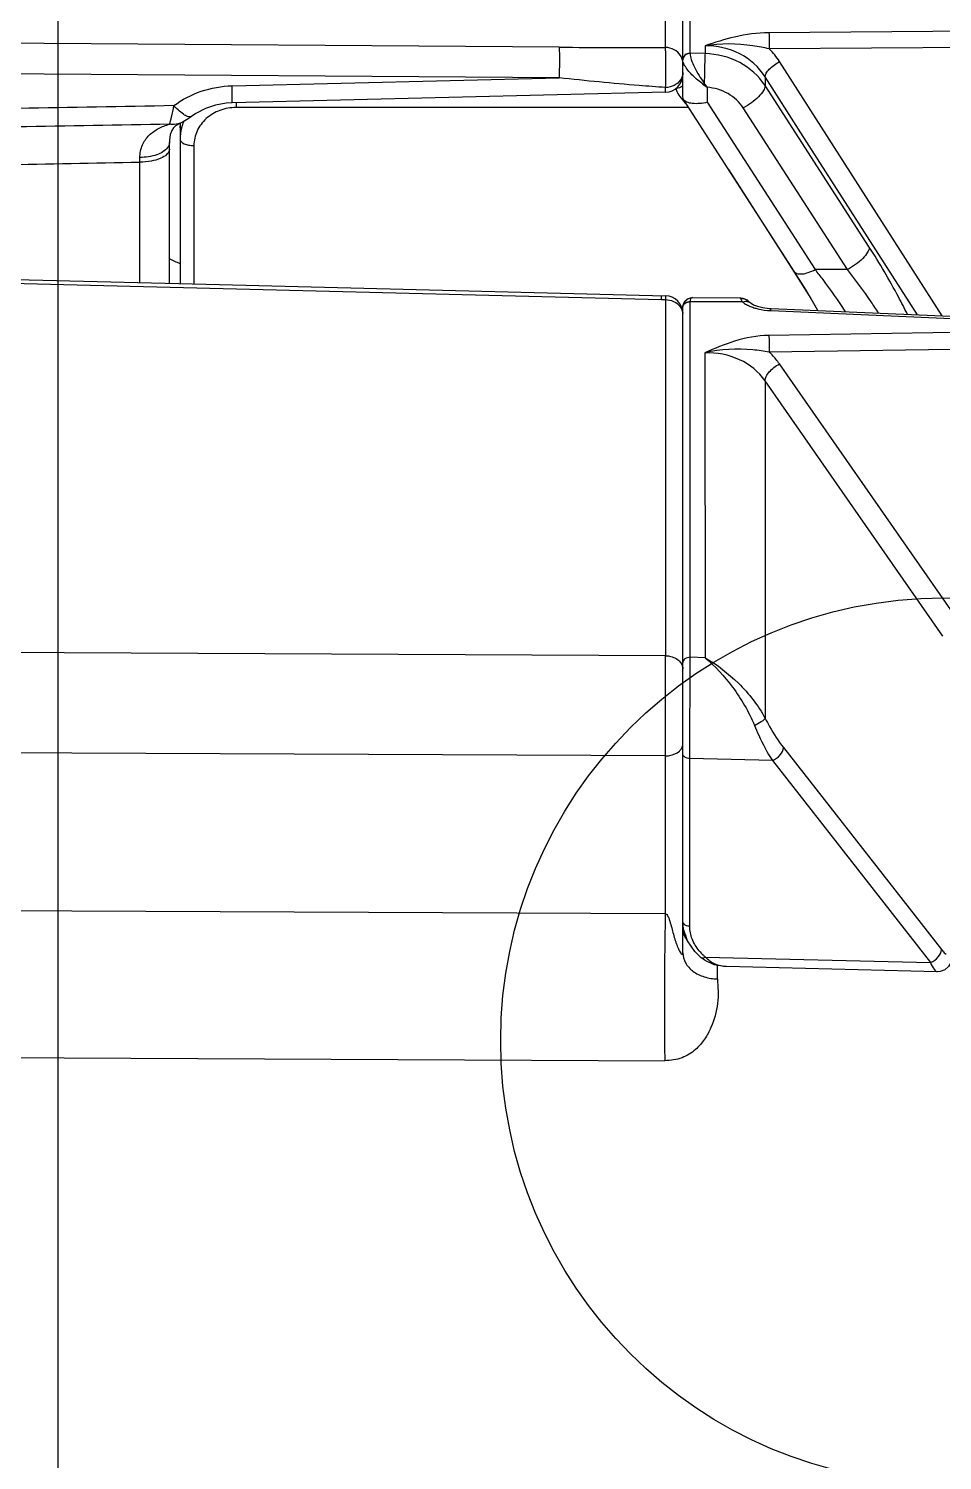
# Model space of a CAD drawing. Header units: millimetres. Extents: x -95754 to 177808, y 34455 to 150605.
# Drawn here: x 174726.17 to 174751.97, y 139668.11 to 139708.53 of the extents above; entities that cross this region are included whole.
import ezdxf

# ---------------------------------------------------------------- set-up
doc = ezdxf.new("R2010")
doc.units = ezdxf.units.MM
doc.header["$LTSCALE"] = 300
doc.layers.add('A-ETC-기계', color=253, linetype='Continuous')

# ---------------------------------------------------------------- blocks, each defined once
blk = doc.blocks.new('A$Cefb55bcc')
at = {"color": 8, "linetype": 'ByBlock', "ltscale": 3}
for p, q in [((567.618, -175.702), (567.618, -924.993)), ((585.463, -447.33), (585.463, -435.228)), ((585.26, -448.563), (585.26, -445.185)), ((584.769, -447.166), (584.769, -446.11)), ((581.769, -447.158), (548.175, -446.922)), ((593.818, -446.707), (587.689, -446.749)), ((585.886, -447.34), (585.463, -447.33)), ((585.463, -447.33), (585.463, -447.339)), ((585.886, -447.12), (585.886, -447.34)), ((593.83, -447.163), (587.701, -447.204)), ((581.77, -448.024), (548.175, -447.787)), ((585.26, -447.929), (585.26, -447.515)), ((592.582, -454.745), (587.989, -447.565)), ((572.535, -448.248), (581.77, -448.024)), ((588.594, -449.573), (587.582, -447.991)), ((587.582, -447.991), (587.582, -448.24)), ((590.525, -452.802), (587.582, -448.24)), ((584.772, -448.429), (572.539, -448.725)), ((585.281, -448.635), (585.26, -448.563)), ((588.417, -453.498), (585.281, -448.635)), ((585.947, -448.289), (585.947, -448.714)), ((585.424, -448.856), (572.647, -448.861)), ((585.947, -448.714), (588.993, -453.437)), ((589.907, -453.433), (586.964, -448.871)), ((571.066, -449.434), (571.08, -449.305)), ((571.066, -449.434), (571.066, -453.833)), ((571.069, -449.304), (571.068, -449.304)), ((570.766, -453.826), (570.766, -449.848)), ((591.884, -454.715), (588.594, -449.573)), ((571.458, -449.934), (571.458, -453.843)), ((569.931, -450.403), (569.932, -450.271)), ((569.931, -453.805), (569.931, -450.403)), ((586.553, -450.608), (588.4, -453.509)), ((548.175, -453.367), (584.654, -454.282)), ((589.907, -453.433), (588.993, -453.437)), ((588.4, -453.509), (588.874, -454.254)), ((584.654, -454.282), (584.769, -454.285)), ((584.769, -454.285), (584.769, -464.336)), ((585.537, -454.226), (586.869, -454.233)), ((586.893, -454.252), (586.869, -454.233)), ((587.074, -454.294), (587.144, -454.352)), ((585.26, -471.839), (585.26, -454.502)), ((585.463, -454.332), (585.463, -454.342)), ((585.463, -464.382), (585.463, -454.342)), ((586.949, -454.35), (585.463, -454.342)), ((587.144, -454.352), (587.145, -454.354)), ((587.167, -454.373), (587.167, -454.373)), ((587.167, -454.373), (587.186, -454.387)), ((587.186, -454.387), (587.259, -454.428)), ((587.744, -454.594), (593.818, -454.858)), ((587.753, -454.536), (593.827, -454.799)), ((593.818, -455.202), (587.688, -455.293)), ((585.885, -455.783), (585.89, -464.393)), ((593.83, -455.678), (587.7, -455.769)), ((593.255, -463.663), (587.988, -456.1)), ((587.581, -456.572), (587.587, -464.881)), ((592.604, -463.783), (587.581, -456.572)), ((584.769, -464.336), (550.453, -464.176)), ((585.456, -467.242), (585.463, -464.382)), ((585.89, -464.393), (585.463, -464.382)), ((585.26, -471.765), (585.26, -464.532)), ((587.587, -464.881), (587.587, -466.108)), ((584.766, -467.166), (552.307, -467.009)), ((584.766, -467.166), (584.766, -471.62)), ((588.099, -466.931), (592.562, -472.633)), ((585.456, -471.975), (585.456, -467.242)), ((585.457, -471.975), (585.456, -467.242)), ((587.79, -467.299), (585.456, -467.242)), ((587.79, -467.299), (592.253, -473.001)), ((584.766, -471.62), (553.922, -471.484)), ((585.26, -472.725), (585.26, -471.839)), ((585.28, -472.054), (585.26, -471.839)), ((585.774, -472.861), (585.774, -472.861)), ((585.9, -472.845), (592.253, -473.001)), ((586.242, -473.461), (586.242, -473.077)), ((592.442, -473.259), (586.492, -473.113)), ((553.907, -475.626), (584.75, -475.769))]:
    blk.add_line(p, q, dxfattribs=at)
at = {"color": 8, "linetype": 'ByBlock', "ltscale": 3, "elevation": 0}
blk.add_lwpolyline([(567.618, -945.35), (617.618, -945.35), (617.618, -155.345), (567.618, -155.345)], close=True, dxfattribs=at)
at = {"color": 8, "linetype": 'ByBlock', "ltscale": 3}
for points in [[(572.539, -448.725), (572.369, -448.736), (572.067, -448.791), (571.78, -448.889), (571.516, -449.027), (571.387, -449.115)], [(571.018, -449.327), (570.94, -449.377), (570.881, -449.436), (570.832, -449.514), (570.791, -449.627), (570.768, -449.784), (570.766, -449.848)], [(571.387, -449.115), (571.351, -449.142), (571.252, -449.208), (571.156, -449.263), (571.018, -449.327)], [(548.175, -453.261), (559.507, -453.544), (572.175, -453.861), (584.773, -454.177)], [(589.067, -454.593), (588.74, -454.018), (588.417, -453.498)], [(585.26, -454.502), (585.276, -454.402), (585.328, -454.314), (585.412, -454.252), (585.515, -454.227), (585.537, -454.226)], [(586.869, -454.233), (586.955, -454.243), (587.074, -454.294)], [(587.142, -454.351), (587.142, -454.35), (587.144, -454.353), (587.156, -454.363), (587.167, -454.373)], [(587.259, -454.428), (587.369, -454.471), (587.515, -454.508), (587.694, -454.532), (587.753, -454.536)], [(587.581, -456.572), (587.584, -461.191), (587.587, -464.915)], [(585.26, -472.012), (585.264, -472.064), (585.298, -472.172), (585.344, -472.243)], [(585.774, -472.861), (585.598, -472.688), (585.392, -472.384), (585.28, -472.054)], [(586.491, -473.113), (586.439, -473.111), (586.148, -473.061), (585.888, -472.944), (585.774, -472.861)], [(592.868, -472.793), (592.867, -472.843), (592.835, -472.988), (592.764, -473.112), (592.659, -473.202), (592.529, -473.252), (592.442, -473.259)]]:
    blk.add_lwpolyline(points, dxfattribs=at)
blk.add_circle((592.618, -475.206, 0), 12.5, dxfattribs=at)
for centre, radius, start, end in [((584.115, -131.73), 315.437, 269.57373, 270.11869), ((586.106, -448.773), 2.236, 32.6715, 44.5258), ((584.76, -447.929), 0.5, 271.3872, 0), ((585.312, -447.573), 0.815, 309.3445, 312.5472), ((589.433, -443.3), 6.086, 233.6862, 235.0554), ((563.909, -464.319), 27.252, 36.0317, 36.3302), ((586.889, -447.333), 2.102, 218.3939, 219.0207), ((590.479, -448.691), 17.832, 180.1034, 180.546), ((587.015, -447.23), 2.265, 219.046, 222.1986), ((587.077, -447.175), 2.348, 222.1691, 224.1917), ((572.37, -449.434), 1.305, 174.307, 179.9894), ((572.38, -449.763), 1.314, 165.7052, 179.9468), ((572.381, -449.764), 1.316, 164.62, 165.7011), ((572.39, -449.766), 1.325, 160.9305, 164.6151), ((572.408, -449.773), 1.344, 156.8812, 160.9288), ((501.965, -594.218), 156.969, 63.88198, 64.00389), ((584.76, -454.676), 0.5, 0, 88.5195), ((587.535, -453.572), 0.975, 242.5376, 243.6601), ((587.062, -454.499), 0.164, 50.1837, 52.8877), ((281.134, -465.47), 303.637, 359.68005, 0.21398), ((586.818, -471.752), 1.427, 219.8509, 226.818), ((586.898, -471.669), 1.542, 226.7648, 229.6885)]:
    blk.add_arc(centre, radius, start, end, dxfattribs=at)
for points, knots in [([(587.689, -446.749), (587.364, -446.751), (586.748, -446.838), (586.161, -447.027), (585.886, -447.12)], [0, 0, 0, 0, 0.528097, 1, 1, 1, 1]), ([(587.689, -446.749), (587.696, -446.813), (587.701, -446.965), (587.702, -447.117), (587.701, -447.204)], [0, 0, 0, 0, 0.426059, 1, 1, 1, 1]), ([(581.769, -447.158), (581.774, -447.282), (581.775, -447.571), (581.773, -447.86), (581.77, -448.024)], [0, 0, 0, 0, 0.430166, 1, 1, 1, 1]), ([(584.773, -448.296), (584.783, -448.102), (584.782, -447.725), (584.781, -447.348), (584.769, -447.166)], [0, 0, 0, 0, 0.51546, 1, 1, 1, 1]), ([(585.194, -447.392), (585.151, -447.324), (585.021, -447.208), (584.853, -447.168), (584.769, -447.166)], [0, 0, 0, 0, 0.488562, 1, 1, 1, 1]), ([(585.463, -447.33), (585.412, -447.329), (585.309, -447.362), (585.26, -447.462), (585.26, -447.509)], [0, 0, 0, 0, 0.519726, 1, 1, 1, 1]), ([(585.463, -447.339), (585.424, -447.338), (585.347, -447.356), (585.291, -447.414), (585.275, -447.447)], [0, 0, 0, 0, 0.515425, 1, 1, 1, 1]), ([(585.463, -447.339), (585.463, -447.395), (585.5, -447.528), (585.589, -447.732), (585.715, -447.955), (585.812, -448.102), (585.864, -448.174)], [0, 0, 0, 0, 0.181469, 0.43354, 0.715724, 1, 1, 1, 1]), ([(585.886, -447.34), (585.884, -447.389), (585.875, -447.667), (585.868, -447.945), (585.864, -448.174)], [0, 0, 0, 0, 0.175434, 1, 1, 1, 1]), ([(587.701, -447.204), (587.548, -447.168), (586.951, -447.056), (586.331, -447.047), (585.886, -447.12)], [0, 0, 0, 0, 0.25806, 1, 1, 1, 1]), ([(587.582, -447.991), (587.409, -447.72), (586.891, -447.261), (586.221, -447.115), (585.886, -447.12)], [0, 0, 0, 0, 0.489728, 1, 1, 1, 1]), ([(587.582, -448.24), (587.407, -447.969), (586.889, -447.511), (586.223, -447.347), (585.886, -447.34)], [0, 0, 0, 0, 0.488572, 1, 1, 1, 1]), ([(585.333, -447.707), (585.322, -447.69), (585.288, -447.63), (585.26, -447.563), (585.26, -447.515)], [0, 0, 0, 0, 0.300003, 1, 1, 1, 1]), ([(585.829, -448.204), (585.73, -448.131), (585.55, -447.979), (585.392, -447.802), (585.333, -447.707)], [0, 0, 0, 0, 0.524702, 1, 1, 1, 1]), ([(587.582, -447.991), (587.583, -447.957), (587.616, -447.879), (587.744, -447.724), (587.884, -447.623), (587.989, -447.565)], [0, 0, 0, 0, 0.165985, 0.402823, 1, 1, 1, 1]), ([(584.773, -448.296), (584.523, -448.278), (583.521, -448.203), (582.52, -448.106), (581.77, -448.024)], [0, 0, 0, 0, 0.2491, 1, 1, 1, 1]), ([(585.195, -448.082), (585.151, -448.147), (585.02, -448.256), (584.857, -448.294), (584.773, -448.296)], [0, 0, 0, 0, 0.4828, 1, 1, 1, 1]), ([(585.262, -448.235), (585.227, -448.276), (585.158, -448.315), (585.085, -448.323), (585.066, -448.323)], [0, 0, 0, 0, 0.741984, 1, 1, 1, 1]), ([(587.582, -448.24), (587.582, -448.291), (587.53, -448.41), (587.336, -448.641), (587.124, -448.79), (586.964, -448.871)], [0, 0, 0, 0, 0.168184, 0.408048, 1, 1, 1, 1]), ([(570.893, -448.808), (571.124, -448.634), (571.653, -448.358), (572.24, -448.255), (572.535, -448.248)], [0, 0, 0, 0, 0.495168, 1, 1, 1, 1]), ([(572.539, -448.725), (572.542, -448.725), (572.538, -448.708), (572.543, -448.689), (572.54, -448.646), (572.541, -448.592), (572.54, -448.522), (572.538, -448.406), (572.536, -448.314), (572.535, -448.248)], [0, 0, 0, 0, 0.017498, 0.069165, 0.154142, 0.270731, 0.416669, 0.589199, 1, 1, 1, 1]), ([(584.772, -448.429), (584.775, -448.407), (584.772, -448.362), (584.773, -448.318), (584.773, -448.296)], [0, 0, 0, 0, 0.499934, 1, 1, 1, 1]), ([(585.066, -448.323), (585.066, -448.344), (585.082, -448.393), (585.138, -448.501), (585.197, -448.583), (585.241, -448.638)], [0, 0, 0, 0, 0.172737, 0.414573, 1, 1, 1, 1]), ([(585.947, -448.714), (585.811, -448.746), (585.613, -448.769), (585.384, -448.723), (585.302, -448.668), (585.281, -448.635)], [0, 0, 0, 0, 0.602721, 0.830953, 1, 1, 1, 1]), ([(586.964, -448.871), (586.858, -448.706), (586.55, -448.423), (586.152, -448.306), (585.947, -448.289)], [0, 0, 0, 0, 0.488828, 1, 1, 1, 1]), ([(570.767, -449.331), (570.793, -449.268), (570.834, -449.092), (570.871, -448.917), (570.893, -448.808)], [0, 0, 0, 0, 0.381652, 1, 1, 1, 1]), ([(571.387, -449.115), (571.367, -449.13), (571.29, -449.129), (571.179, -449.066), (571.038, -448.958), (570.943, -448.863), (570.893, -448.808)], [0, 0, 0, 0, 0.126816, 0.334995, 0.632136, 1, 1, 1, 1]), ([(572.647, -448.861), (572.493, -448.861), (572.186, -448.914), (571.791, -449.149), (571.522, -449.506), (571.458, -449.794), (571.458, -449.934)], [0, 0, 0, 0, 0.261959, 0.516639, 0.761562, 1, 1, 1, 1]), ([(569.932, -450.271), (569.932, -450.15), (569.979, -449.915), (570.182, -449.632), (570.456, -449.441), (570.661, -449.362), (570.767, -449.331)], [0, 0, 0, 0, 0.268847, 0.514717, 0.755116, 1, 1, 1, 1]), ([(571.068, -449.304), (570.998, -449.332), (570.894, -449.348), (570.793, -449.336), (570.767, -449.331)], [0, 0, 0, 0, 0.741796, 1, 1, 1, 1]), ([(570.766, -449.85), (570.766, -449.862), (570.761, -449.913), (570.738, -449.961), (570.716, -449.992)], [0, 0, 0, 0, 0.238548, 1, 1, 1, 1]), ([(571.066, -449.762), (571.066, -449.818), (571.173, -449.89), (571.311, -449.924), (571.408, -449.934), (571.458, -449.934)], [0, 0, 0, 0, 0.369293, 0.663856, 1, 1, 1, 1]), ([(570.766, -450.037), (570.766, -450.155), (570.537, -450.309), (570.244, -450.382), (570.038, -450.402), (569.931, -450.403)], [0, 0, 0, 0, 0.369292, 0.663832, 1, 1, 1, 1]), ([(570.716, -449.992), (570.644, -450.091), (570.375, -450.231), (570.094, -450.27), (569.932, -450.271)], [0, 0, 0, 0, 0.42847, 1, 1, 1, 1]), ([(590.525, -452.802), (590.525, -452.853), (590.473, -452.972), (590.279, -453.204), (590.067, -453.352), (589.907, -453.433)], [0, 0, 0, 0, 0.168188, 0.408052, 1, 1, 1, 1]), ([(591.602, -454.703), (591.519, -454.536), (591.186, -453.888), (590.819, -453.258), (590.525, -452.802)], [0, 0, 0, 0, 0.255737, 1, 1, 1, 1]), ([(588.417, -453.498), (588.457, -453.559), (588.624, -453.57), (588.809, -453.52), (588.931, -453.469), (588.993, -453.437)], [0, 0, 0, 0, 0.360965, 0.652503, 1, 1, 1, 1]), ([(588.993, -453.437), (589.066, -453.53), (589.364, -453.915), (589.644, -454.315), (589.845, -454.625)], [0, 0, 0, 0, 0.24268, 1, 1, 1, 1]), ([(590.788, -454.666), (590.718, -454.557), (590.439, -454.136), (590.14, -453.728), (589.907, -453.433)], [0, 0, 0, 0, 0.255639, 1, 1, 1, 1]), ([(584.654, -454.282), (584.654, -454.266), (584.656, -454.241), (584.655, -454.204), (584.66, -454.189), (584.656, -454.174), (584.659, -454.174)], [0, 0, 0, 0, 0.429885, 0.744462, 0.935668, 1, 1, 1, 1]), ([(584.773, -454.177), (584.771, -454.177), (584.775, -454.192), (584.769, -454.207), (584.771, -454.244), (584.769, -454.269), (584.769, -454.285)], [0, 0, 0, 0, 0.06426, 0.255421, 0.569921, 1, 1, 1, 1]), ([(584.769, -454.285), (584.845, -454.286), (584.994, -454.316), (585.12, -454.405), (585.166, -454.459)], [0, 0, 0, 0, 0.515319, 1, 1, 1, 1]), ([(585.537, -454.226), (585.516, -454.226), (585.466, -454.25), (585.463, -454.305), (585.463, -454.332)], [0, 0, 0, 0, 0.422766, 1, 1, 1, 1]), ([(586.893, -454.252), (586.939, -454.25), (587.033, -454.265), (587.112, -454.319), (587.144, -454.352)], [0, 0, 0, 0, 0.503718, 1, 1, 1, 1]), ([(586.949, -454.35), (586.943, -454.339), (586.923, -454.307), (586.904, -454.274), (586.893, -454.252)], [0, 0, 0, 0, 0.324524, 1, 1, 1, 1]), ([(585.26, -454.502), (585.26, -454.457), (585.312, -454.36), (585.413, -454.331), (585.463, -454.332)], [0, 0, 0, 0, 0.470966, 1, 1, 1, 1]), ([(585.26, -454.509), (585.26, -454.465), (585.313, -454.369), (585.413, -454.342), (585.463, -454.342)], [0, 0, 0, 0, 0.467919, 1, 1, 1, 1]), ([(586.949, -454.35), (586.959, -454.358), (587.002, -454.391), (587.048, -454.419), (587.085, -454.438)], [0, 0, 0, 0, 0.236971, 1, 1, 1, 1]), ([(587.028, -454.332), (587.041, -454.332), (587.087, -454.331), (587.134, -454.347), (587.161, -454.368)], [0, 0, 0, 0, 0.268587, 1, 1, 1, 1]), ([(587.102, -454.447), (587.114, -454.453), (587.167, -454.478), (587.222, -454.498), (587.264, -454.512)], [0, 0, 0, 0, 0.241926, 1, 1, 1, 1]), ([(587.264, -454.512), (587.301, -454.524), (587.458, -454.568), (587.621, -454.589), (587.744, -454.594)], [0, 0, 0, 0, 0.241074, 1, 1, 1, 1]), ([(587.744, -454.594), (587.745, -454.586), (587.746, -454.572), (587.748, -454.552), (587.751, -454.543), (587.752, -454.536), (587.753, -454.536)], [0, 0, 0, 0, 0.425129, 0.738131, 0.930394, 1, 1, 1, 1]), ([(587.688, -455.293), (587.361, -455.298), (586.735, -455.419), (586.158, -455.662), (585.885, -455.783)], [0, 0, 0, 0, 0.522606, 1, 1, 1, 1]), ([(587.688, -455.293), (587.691, -455.325), (587.7, -455.483), (587.702, -455.642), (587.7, -455.769)], [0, 0, 0, 0, 0.199716, 1, 1, 1, 1]), ([(587.7, -455.769), (587.547, -455.737), (586.945, -455.651), (586.326, -455.687), (585.885, -455.783)], [0, 0, 0, 0, 0.256404, 1, 1, 1, 1]), ([(587.581, -456.572), (587.405, -456.318), (586.874, -455.897), (586.218, -455.776), (585.885, -455.783)], [0, 0, 0, 0, 0.481607, 1, 1, 1, 1]), ([(587.988, -456.1), (587.926, -456.01), (587.832, -455.897), (587.727, -455.794), (587.7, -455.769)], [0, 0, 0, 0, 0.746842, 1, 1, 1, 1]), ([(587.581, -456.572), (587.582, -456.531), (587.612, -456.44), (587.737, -456.265), (587.88, -456.156), (587.988, -456.1)], [0, 0, 0, 0, 0.188955, 0.43209, 1, 1, 1, 1]), ([(584.769, -464.336), (584.807, -464.337), (584.951, -464.351), (585.093, -464.416), (585.166, -464.492)], [0, 0, 0, 0, 0.267201, 1, 1, 1, 1]), ([(585.463, -464.382), (585.413, -464.382), (585.318, -464.403), (585.26, -464.491), (585.26, -464.532)], [0, 0, 0, 0, 0.550983, 1, 1, 1, 1]), ([(585.89, -464.393), (586.232, -464.59), (586.877, -465.095), (587.391, -465.74), (587.587, -466.108)], [0, 0, 0, 0, 0.48604, 1, 1, 1, 1]), ([(585.89, -464.393), (586.179, -464.635), (586.716, -465.229), (587.124, -465.919), (587.282, -466.304)], [0, 0, 0, 0, 0.475301, 1, 1, 1, 1]), ([(585.166, -464.492), (585.181, -464.507), (585.232, -464.569), (585.26, -464.65), (585.26, -464.709)], [0, 0, 0, 0, 0.265958, 1, 1, 1, 1]), ([(587.282, -466.304), (587.348, -466.272), (587.439, -466.224), (587.538, -466.155), (587.575, -466.123), (587.587, -466.108)], [0, 0, 0, 0, 0.602448, 0.839112, 1, 1, 1, 1]), ([(587.282, -466.304), (587.32, -466.397), (587.469, -466.738), (587.642, -467.07), (587.79, -467.299)], [0, 0, 0, 0, 0.268705, 1, 1, 1, 1]), ([(587.587, -466.108), (587.626, -466.185), (587.777, -466.471), (587.953, -466.744), (588.099, -466.931)], [0, 0, 0, 0, 0.266843, 1, 1, 1, 1]), ([(584.766, -467.166), (584.805, -467.165), (584.947, -467.153), (585.09, -467.097), (585.166, -467.027)], [0, 0, 0, 0, 0.270969, 1, 1, 1, 1]), ([(585.166, -467.027), (585.173, -467.02), (585.201, -466.992), (585.223, -466.96), (585.236, -466.934)], [0, 0, 0, 0, 0.262281, 1, 1, 1, 1]), ([(585.456, -467.242), (585.408, -467.241), (585.32, -467.224), (585.26, -467.143), (585.26, -467.105)], [0, 0, 0, 0, 0.565118, 1, 1, 1, 1]), ([(587.79, -467.299), (587.873, -467.265), (588.01, -467.165), (588.099, -467.006), (588.099, -466.931)], [0, 0, 0, 0, 0.54447, 1, 1, 1, 1]), ([(584.766, -471.62), (584.75, -472.32), (584.738, -473.703), (584.739, -475.087), (584.75, -475.769)], [0, 0, 0, 0, 0.506357, 1, 1, 1, 1]), ([(584.766, -471.62), (584.801, -471.624), (584.845, -471.695), (584.878, -471.785), (584.907, -471.879), (584.941, -472.001), (584.981, -472.153), (585.022, -472.301), (585.059, -472.415), (585.088, -472.495), (585.117, -472.572), (585.149, -472.641), (585.176, -472.692), (585.199, -472.728), (585.215, -472.752), (585.239, -472.772), (585.263, -472.754), (585.26, -472.736), (585.26, -472.725)], [0, 0, 0, 0, 0.08073, 0.156053, 0.230163, 0.303572, 0.448136, 0.588568, 0.656397, 0.722092, 0.784966, 0.843427, 0.895673, 0.9188, 0.939198, 0.964906, 0.974537, 1, 1, 1, 1]), ([(585.384, -472.372), (585.364, -472.345), (585.295, -472.237), (585.26, -472.107), (585.26, -472.012)], [0, 0, 0, 0, 0.262093, 1, 1, 1, 1]), ([(585.456, -471.975), (585.437, -471.975), (585.37, -471.968), (585.3, -471.933), (585.275, -471.891)], [0, 0, 0, 0, 0.281454, 1, 1, 1, 1]), ([(585.722, -472.666), (585.64, -472.567), (585.506, -472.349), (585.456, -472.097), (585.456, -471.975)], [0, 0, 0, 0, 0.515096, 1, 1, 1, 1]), ([(585.26, -472.725), (585.26, -472.821), (585.318, -473.026), (585.545, -473.266), (585.867, -473.422), (586.115, -473.46), (586.242, -473.461)], [0, 0, 0, 0, 0.214575, 0.451231, 0.716221, 1, 1, 1, 1]), ([(585.9, -472.845), (585.888, -472.852), (585.851, -472.873), (585.797, -472.88), (585.774, -472.861)], [0, 0, 0, 0, 0.322152, 1, 1, 1, 1]), ([(586.491, -473.113), (586.383, -473.11), (586.159, -473.068), (585.975, -472.93), (585.9, -472.845)], [0, 0, 0, 0, 0.488508, 1, 1, 1, 1]), ([(592.253, -473.001), (592.337, -472.966), (592.473, -472.866), (592.562, -472.708), (592.562, -472.633)], [0, 0, 0, 0, 0.544457, 1, 1, 1, 1]), ([(592.562, -472.633), (592.573, -472.647), (592.612, -472.693), (592.657, -472.737), (592.694, -472.759)], [0, 0, 0, 0, 0.289946, 1, 1, 1, 1]), ([(592.253, -473.001), (592.282, -473.066), (592.324, -473.153), (592.392, -473.237), (592.427, -473.258), (592.442, -473.259)], [0, 0, 0, 0, 0.654365, 0.864559, 1, 1, 1, 1]), ([(586.242, -473.461), (586.242, -473.576), (586.26, -473.806), (586.247, -474.272), (586.117, -474.739), (585.881, -475.172), (585.62, -475.485), (585.232, -475.721), (584.915, -475.77), (584.75, -475.769)], [0, 0, 0, 0, 0.111013, 0.222526, 0.450396, 0.570409, 0.698126, 0.84076, 1, 1, 1, 1])]:
    blk.add_open_spline(points, degree=3, knots=knots, dxfattribs=at)
for points in [[(585.243, -447.499), (585.232, -447.462), (585.215, -447.425), (585.194, -447.392)], [(585.26, -447.614), (585.26, -447.575), (585.254, -447.536), (585.243, -447.499)], [(585.275, -447.447), (585.265, -447.468), (585.26, -447.492), (585.26, -447.515)], [(585.243, -447.982), (585.232, -448.017), (585.216, -448.051), (585.195, -448.082)], [(585.26, -447.874), (585.26, -447.911), (585.254, -447.947), (585.243, -447.982)], [(570.893, -448.808), (567.983, -448.861), (565.072, -448.913), (562.162, -448.962)], [(570.767, -449.331), (567.899, -449.384), (565.031, -449.435), (562.163, -449.484)], [(562.169, -450.543), (564.756, -450.498), (567.344, -450.451), (569.931, -450.403)], [(585.166, -454.459), (585.196, -454.493), (585.22, -454.532), (585.236, -454.574)], [(585.236, -454.574), (585.249, -454.607), (585.257, -454.642), (585.259, -454.677)], [(586.949, -454.35), (586.975, -454.341), (587.001, -454.334), (587.028, -454.332)], [(585.236, -466.934), (585.251, -466.902), (585.26, -466.866), (585.26, -466.831)], [(585.275, -471.891), (585.266, -471.875), (585.26, -471.857), (585.26, -471.839)]]:
    blk.add_open_spline(points, degree=3, dxfattribs=at)
blk = doc.blocks.new('G$C618AA28F')
at = {"color": 0, "rotation": 180}
blk.add_blockref('A$Cefb55bcc', (-1855.808, -550.145), dxfattribs=at)
blk = doc.blocks.new('4F_기계장비')
at = {"layer": 'A-ETC-기계', "rotation": 180}
blk.add_blockref('G$C618AA28F', (79750.001, -9000.001), dxfattribs=at)

msp = doc.modelspace()

# ---------------------------------------------------------------- block references
at = {"layer": 'A-ETC-기계'}
msp.add_blockref('4F_기계장비', (92553.571, 148605.018), dxfattribs=at)

doc.saveas('drawing.dxf')
